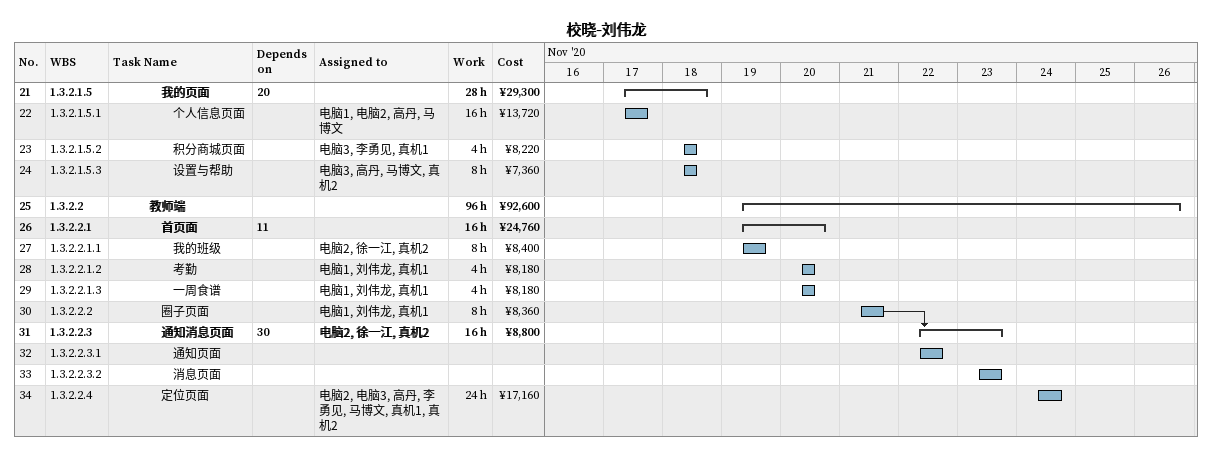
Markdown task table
校晓-刘伟龙

| ID | WBS | Task | Start | Finish | Predecessors | Resources | Work (h) | Cost (¥) |
|---|---|---|---|---|---|---|---|---|
| 21 | 1.3.2.1.5 | **我的页面** | 2020-11-17 | 2020-11-18 | 20 |  | 28 | 29300 |
| 22 | 1.3.2.1.5.1 | 个人信息页面 | 2020-11-17 | 2020-11-17 |  | 电脑1, 电脑2, 高丹, 马博文 | 16 | 13720 |
| 23 | 1.3.2.1.5.2 | 积分商城页面 | 2020-11-18 | 2020-11-18 |  | 电脑3, 李勇见, 真机1 | 4 | 8220 |
| 24 | 1.3.2.1.5.3 | 设置与帮助 | 2020-11-18 | 2020-11-18 |  | 电脑3, 高丹, 马博文, 真机2 | 8 | 7360 |
| 25 | 1.3.2.2 | **教师端** | 2020-11-19 | 2020-11-26 |  |  | 96 | 92600 |
| 26 | 1.3.2.2.1 | **首页面** | 2020-11-19 | 2020-11-20 | 11 |  | 16 | 24760 |
| 27 | 1.3.2.2.1.1 | 我的班级 | 2020-11-19 | 2020-11-19 |  | 电脑2, 徐一江, 真机2 | 8 | 8400 |
| 28 | 1.3.2.2.1.2 | 考勤 | 2020-11-20 | 2020-11-20 |  | 电脑1, 刘伟龙, 真机1 | 4 | 8180 |
| 29 | 1.3.2.2.1.3 | 一周食谱 | 2020-11-20 | 2020-11-20 |  | 电脑1, 刘伟龙, 真机1 | 4 | 8180 |
| 30 | 1.3.2.2.2 | 圈子页面 | 2020-11-21 | 2020-11-21 |  | 电脑1, 刘伟龙, 真机1 | 8 | 8360 |
| 31 | 1.3.2.2.3 | **通知消息页面** | 2020-11-22 | 2020-11-23 | 30 | 电脑2, 徐一江, 真机2 | 16 | 8800 |
| 32 | 1.3.2.2.3.1 | 通知页面 | 2020-11-22 | 2020-11-22 |  |  |  |  |
| 33 | 1.3.2.2.3.2 | 消息页面 | 2020-11-23 | 2020-11-23 |  |  |  |  |
| 34 | 1.3.2.2.4 | 定位页面 | 2020-11-24 | 2020-11-24 |  | 电脑2, 电脑3, 高丹, 李勇见, 马博文, 真机1, 真机2 | 24 | 17160 |
